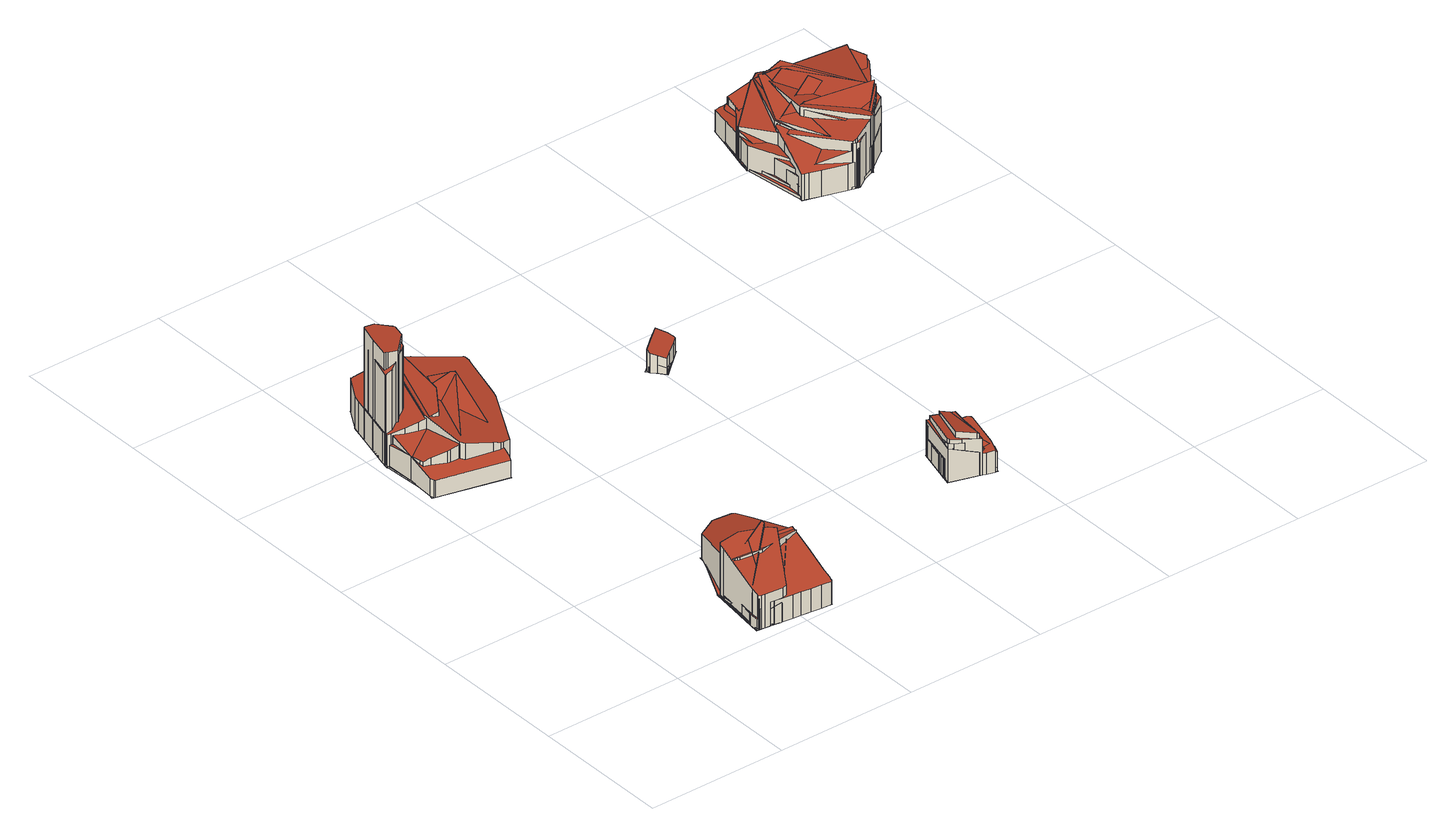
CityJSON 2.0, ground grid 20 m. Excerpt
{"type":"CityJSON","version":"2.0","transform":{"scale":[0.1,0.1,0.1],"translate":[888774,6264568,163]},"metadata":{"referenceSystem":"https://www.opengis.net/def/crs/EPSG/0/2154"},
"CityObjects":{
"building1":{"type":"Building","attributes":{"class":"Building"},"children":["building1-1"]},
"building1-1":{"type":"BuildingPart","parents":["building1"],"geometry":[{"type":"MultiSurface","lod":"2.2","boundaries":[[[0,1,2,3,4,5,6,7,8,9,10,11,12,13,14]],[[15,16,1,0]],[[16,17,2,1]],[[17,18,3,2]],[[18,19,4,3]],[[19,20,5,4]],[[20,21,6,5]],[[21,22,7,6]],[[22,23,8,7]],[[23,24,9,8]],[[24,25,10,9]],[[25,26,11,10]],[[26,27,12,11]],[[27,28,13,12]],[[28,29,14,13]],[[29,15,0,14]],[[30,31,32,33,34,35,36,37,38,39,40,41,42,43,44,45,46,47,48,49]],[[50,51,31,30]],[[51,52,32,31]],[[52,53,33,32]],[[53,54,34,33]],[[54,55,35,34]],[[55,56,36,35]],[[56,57,37,36]],[[57,58,38,37]],[[58,59,39,38]],[[59,60,40,39]],[[60,61,41,40]],[[61,62,42,41]],[[62,63,43,42]],[[63,64,44,43]],[[64,65,45,44]],[[65,66,46,45]],[[66,67,47,46]],[[67,68,48,47]],[[68,69,49,48]],[[69,50,30,49]],[[70,71,72,73,74,75,76,77,78,79,80,81,82,83]],[[84,85,71,70]],[[85,86,72,71]],[[86,87,73,72]],[[87,88,74,73]],[[88,89,75,74]],[[89,90,76,75]],[[90,91,77,76]],[[91,92,78,77]],[[92,93,79,78]],[[93,94,80,79]],[[94,95,81,80]],[[95,96,82,81]],[[96,97,83,82]],[[97,84,70,83]],[[98,99,100,101,102,103,104,105,106,107,108,109,110,111,112,113,114,115]],[[116,117,99,98]],[[117,118,100,99]],[[118,56,101,100]],[[56,119,102,101]],[[119,120,103,102]],[[120,121,104,103]],[[121,122,105,104]],[[122,123,106,105]],[[123,124,107,106]],[[124,125,108,107]],[[125,126,109,108]],[[126,127,110,109]],[[127,27,111,110]],[[27,128,112,111]],[[128,129,113,112]],[[129,130,114,113]],[[130,131,115,114]],[[131,116,98,115]],[[132,133,134,135,136,137,138,139,140,141,142,143,144,145,146,147,148,149]],[[116,52,133,132]],[[52,150,134,133]],[[150,151,135,134]],[[151,152,136,135]],[[152,153,137,136]],[[153,154,138,137]],[[154,155,139,138]],[[155,156,140,139]],[[156,157,141,140]],[[157,158,142,141]],[[158,159,143,142]],[[159,160,144,143]],[[160,161,145,144]],[[161,162,146,145]],[[162,163,147,146]],[[163,164,148,147]],[[164,165,149,148]],[[165,116,132,149]],[[166,167,168,169,170,171,172,173,174,175,176,177]],[[178,151,167,166]],[[151,179,168,167]],[[179,89,169,168]],[[89,180,170,169]],[[180,181,171,170]],[[181,182,172,171]],[[182,183,173,172]],[[183,184,174,173]],[[184,185,175,174]],[[185,186,176,175]],[[186,187,177,176]],[[187,178,166,177]],[[188,189,190,191,192,193,194,195,196]],[[197,198,189,188]],[[198,199,190,189]],[[199,200,191,190]],[[200,201,192,191]],[[201,202,193,192]],[[202,203,194,193]],[[203,29,195,194]],[[29,204,196,195]],[[204,197,188,196]],[[205,206,207,208,209,210,211,212,213]],[[214,215,206,205]],[[215,216,207,206]],[[216,217,208,207]],[[217,218,209,208]],[[218,219,210,209]],[[219,220,211,210]],[[220,221,212,211]],[[221,222,213,212]],[[222,214,205,213]],[[223,224,225,226,227,228,229,230]],[[50,231,224,223]],[[231,232,225,224]],[[232,233,226,225]],[[233,234,227,226]],[[234,68,228,227]],[[68,235,229,228]],[[235,236,230,229]],[[236,50,223,230]],[[237,238,239,240,241,242,243,244,245,246,247]],[[248,249,238,237]],[[249,250,239,238]],[[250,251,240,239]],[[251,252,241,240]],[[252,253,242,241]],[[253,29,243,242]],[[29,254,244,243]],[[254,68,245,244]],[[68,255,246,245]],[[255,256,247,246]],[[256,248,237,247]],[[257,258,259,260,261,262]],[[263,264,258,257]],[[264,265,259,258]],[[265,266,260,259]],[[266,267,261,260]],[[267,268,262,261]],[[268,263,257,262]],[[269,270,271,272,273,274]],[[275,276,270,269]],[[276,277,271,270]],[[277,278,272,271]],[[278,29,273,272]],[[29,279,274,273]],[[279,275,269,274]],[[280,281,282,283,284,285,286,287,288]],[[289,290,281,280]],[[290,291,282,281]],[[291,292,283,282]],[[292,293,284,283]],[[293,294,285,284]],[[294,295,286,285]],[[295,69,287,286]],[[69,296,288,287]],[[296,289,280,288]],[[297,298,299,300,301]],[[302,303,298,297]],[[303,304,299,298]],[[304,305,300,299]],[[305,296,301,300]],[[296,302,297,301]],[[306,65,307,308,309,310,311,312,313,314,315,316]]],"semantics":{"surfaces":[{"type":"RoofSurface","rf_azimuth":82.73,"rf_slope":17},{"type":"WallSurface","on_footprint_edge":true},{"type":"RoofSurface","rf_azimuth":262.05,"rf_slope":16.32},{"type":"RoofSurface","rf_azimuth":267.48,"rf_slope":16.75},{"type":"RoofSurface","rf_azimuth":166.75,"rf_slope":0.876},{"type":"RoofSurface","rf_azimuth":333.82,"rf_slope":3.26},{"type":"RoofSurface","rf_azimuth":251.27,"rf_slope":17.45},{"type":"RoofSurface","rf_azimuth":346.23,"rf_slope":15.7},{"type":"RoofSurface","rf_azimuth":161.64,"rf_slope":1.23},{"type":"RoofSurface","rf_azimuth":6.4,"rf_slope":12.58},{"type":"RoofSurface","rf_azimuth":180.69,"rf_slope":15.74},{"type":"RoofSurface","rf_azimuth":201.99,"rf_slope":12.35},{"type":"RoofSurface","rf_azimuth":182.76,"rf_slope":14.97},{"type":"RoofSurface","rf_azimuth":45.04,"rf_slope":4.79},{"type":"RoofSurface","rf_azimuth":216.01,"rf_slope":17.02},{"type":"GroundSurface"}],"values":[0,1,1,1,1,1,1,1,1,1,1,1,1,1,1,1,2,1,1,1,1,1,1,1,1,1,1,1,1,1,1,1,1,1,1,1,1,3,1,1,1,1,1,1,1,1,1,1,1,1,1,1,4,1,1,1,1,1,1,1,1,1,1,1,1,1,1,1,1,1,1,5,1,1,1,1,1,1,1,1,1,1,1,1,1,1,1,1,1,1,6,1,1,1,1,1,1,1,1,1,1,1,1,7,1,1,1,1,1,1,1,1,1,8,1,1,1,1,1,1,1,1,1,9,1,1,1,1,1,1,1,1,10,1,1,1,1,1,1,1,1,1,1,1,11,1,1,1,1,1,1,12,1,1,1,1,1,1,13,1,1,1,1,1,1,1,1,1,14,1,1,1,1,1,15]}}]},
"building2":{"type":"Building","attributes":{"class":"Building"},"children":["building2-1"]},
"building2-1":{"type":"BuildingPart","parents":["building2"],"geometry":[{"type":"MultiSurface","lod":"2.2","boundaries":[[[317,318,319,320,321,322,323,324,325,326,327,328,329,330,331,332,333,334,335,336]],[[337,338,318,317]],[[338,339,319,318]],[[339,340,320,319]],[[340,341,321,320]],[[341,342,322,321]],[[342,343,323,322]],[[343,344,324,323]],[[344,345,325,324]],[[345,346,326,325]],[[346,347,327,326]],[[347,348,328,327]],[[348,349,329,328]],[[349,350,330,329]],[[350,351,331,330]],[[351,352,332,331]],[[352,353,333,332]],[[353,354,334,333]],[[354,355,335,334]],[[355,356,336,335]],[[356,337,317,336]],[[357,358,359,360,361,362,363,364,365,366,367,368,369,370,371,372,373,374,375]],[[376,377,358,357]],[[377,378,359,358]],[[378,379,360,359]],[[379,380,361,360]],[[380,381,362,361]],[[381,382,363,362]],[[382,383,364,363]],[[383,384,365,364]],[[384,385,366,365]],[[385,386,367,366]],[[386,387,368,367]],[[387,388,369,368]],[[388,389,370,369]],[[389,390,371,370]],[[390,391,372,371]],[[391,392,373,372]],[[392,393,374,373]],[[393,394,375,374]],[[394,376,357,375]],[[395,396,397,398,399,400,401,402,403,404,405]],[[406,407,396,395]],[[407,408,397,396]],[[408,409,398,397]],[[409,410,399,398]],[[410,411,400,399]],[[411,412,401,400]],[[412,413,402,401]],[[413,414,403,402]],[[414,415,404,403]],[[415,416,405,404]],[[416,406,395,405]],[[417,418,419,420,421,422,423,424,425,426,427,428]],[[429,430,418,417]],[[430,431,419,418]],[[431,432,420,419]],[[432,433,421,420]],[[433,434,422,421]],[[434,435,423,422]],[[435,436,424,423]],[[436,437,425,424]],[[437,438,426,425]],[[438,439,427,426]],[[439,440,428,427]],[[440,429,417,428]],[[441,442,443,444,445,446,447,448,449,450,451,452]],[[453,454,442,441]],[[454,455,443,442]],[[455,456,444,443]],[[456,457,445,444]],[[457,458,446,445]],[[458,459,447,446]],[[459,460,448,447]],[[460,461,449,448]],[[461,462,450,449]],[[462,463,451,450]],[[463,464,452,451]],[[464,453,441,452]],[[465,466,467,468,469,470,471,472,473,474,475,476,477,478]],[[479,480,466,465]],[[480,481,467,466]],[[481,482,468,467]],[[482,483,469,468]],[[483,484,470,469]],[[484,485,471,470]],[[485,486,472,471]],[[486,487,473,472]],[[487,488,474,473]],[[488,489,475,474]],[[489,490,476,475]],[[490,491,477,476]],[[491,492,478,477]],[[492,479,465,478]],[[493,494,495,496,497,498,499,500,501,502]],[[479,503,494,493]],[[503,504,495,494]],[[504,505,496,495]],[[505,506,497,496]],[[506,507,498,497]],[[507,508,499,498]],[[508,509,500,499]],[[509,510,501,500]],[[510,511,502,501]],[[511,479,493,502]],[[512,513,514,515,516,517,518,519,520,521,522,523,524,525]]],"semantics":{"surfaces":[{"type":"RoofSurface","rf_azimuth":335.89,"rf_slope":15.06},{"type":"WallSurface","on_footprint_edge":true},{"type":"RoofSurface","rf_azimuth":164.7,"rf_slope":14.83},{"type":"RoofSurface","rf_azimuth":256.22,"rf_slope":14.51},{"type":"RoofSurface","rf_azimuth":162.14,"rf_slope":15.31},{"type":"RoofSurface","rf_azimuth":328.15,"rf_slope":13.24},{"type":"RoofSurface","rf_azimuth":243.7,"rf_slope":0.797},{"type":"RoofSurface","rf_azimuth":185.44,"rf_slope":18.56},{"type":"GroundSurface"}],"values":[0,1,1,1,1,1,1,1,1,1,1,1,1,1,1,1,1,1,1,1,1,2,1,1,1,1,1,1,1,1,1,1,1,1,1,1,1,1,1,1,1,3,1,1,1,1,1,1,1,1,1,1,1,4,1,1,1,1,1,1,1,1,1,1,1,1,5,1,1,1,1,1,1,1,1,1,1,1,1,6,1,1,1,1,1,1,1,1,1,1,1,1,1,1,7,1,1,1,1,1,1,1,1,1,1,8]}}]},
"building3":{"type":"Building","attributes":{"class":"Building"},"children":["building3-1"]},
"building3-1":{"type":"BuildingPart","parents":["building3"],"geometry":[{"type":"MultiSurface","lod":"2.2","boundaries":[[[526,527,528,529,530,531,532,533,534,535,536,537,538]],[[539,540,527,526]],[[540,541,528,527]],[[541,542,529,528]],[[542,543,530,529]],[[543,544,531,530]],[[544,545,532,531]],[[545,546,533,532]],[[546,547,534,533]],[[547,548,535,534]],[[548,549,536,535]],[[549,550,537,536]],[[550,551,538,537]],[[551,539,526,538]],[[552,553,554,555,556,557,558,559,560,561]],[[562,563,553,552]],[[563,564,554,553]],[[564,565,555,554]],[[565,566,556,555]],[[566,567,557,556]],[[567,568,558,557]],[[568,569,559,558]],[[569,570,560,559]],[[570,571,561,560]],[[571,562,552,561]],[[572,573,574,575,576,577,578,579]],[[580,581,573,572]],[[581,582,574,573]],[[582,542,575,574]],[[542,583,576,575]],[[583,584,577,576]],[[584,585,578,577]],[[585,586,579,578]],[[586,580,572,579]],[[587,588,589,590]]],"semantics":{"surfaces":[{"type":"RoofSurface","rf_azimuth":309.79,"rf_slope":14.47},{"type":"WallSurface","on_footprint_edge":true},{"type":"RoofSurface","rf_azimuth":335.46,"rf_slope":11.67},{"type":"RoofSurface","rf_azimuth":336.94,"rf_slope":17.09},{"type":"GroundSurface"}],"values":[0,1,1,1,1,1,1,1,1,1,1,1,1,1,2,1,1,1,1,1,1,1,1,1,1,3,1,1,1,1,1,1,1,1,4]}}]},
"building4":{"type":"Building","attributes":{"class":"Building"},"children":["building4-1"]},
"building4-1":{"type":"BuildingPart","parents":["building4"],"geometry":[{"type":"MultiSurface","lod":"2.2","boundaries":[[[591,592,593,594,595,596,597,598,599,600,601,602,603,604,605]],[[606,607,592,591]],[[607,608,593,592]],[[608,609,594,593]],[[609,610,595,594]],[[610,611,596,595]],[[611,612,597,596]],[[612,613,598,597]],[[613,614,599,598]],[[614,615,600,599]],[[615,616,601,600]],[[616,617,602,601]],[[617,618,603,602]],[[618,619,604,603]],[[619,620,605,604]],[[620,606,591,605]],[[621,622,623,624,625,626,627,628]],[[629,630,622,621]],[[630,631,623,622]],[[631,632,624,623]],[[632,633,625,624]],[[633,634,626,625]],[[634,635,627,626]],[[635,636,628,627]],[[636,629,621,628]],[[637,638,639,640,641,642,643,644,645,646,647,648]],[[629,649,638,637]],[[649,650,639,638]],[[650,651,640,639]],[[651,652,641,640]],[[652,653,642,641]],[[653,654,643,642]],[[654,655,644,643]],[[655,656,645,644]],[[656,657,646,645]],[[657,658,647,646]],[[658,659,648,647]],[[659,629,637,648]],[[660,661,662,663,664,665]],[[666,667,661,660]],[[667,668,662,661]],[[668,669,663,662]],[[669,670,664,663]],[[670,671,665,664]],[[671,666,660,665]],[[672,673,674,675,676,677,678,679,680,681]],[[682,683,673,672]],[[683,684,674,673]],[[684,685,675,674]],[[685,686,676,675]],[[686,687,677,676]],[[687,688,678,677]],[[688,689,679,678]],[[689,690,680,679]],[[690,691,681,680]],[[691,682,672,681]],[[692,693,694,695,696]],[[697,698,693,692]],[[698,699,694,693]],[[699,700,695,694]],[[700,701,696,695]],[[701,697,692,696]],[[702,703,704,705,706,707,708,709]],[[697,710,703,702]],[[710,711,704,703]],[[711,712,705,704]],[[712,713,706,705]],[[713,714,707,706]],[[714,715,708,707]],[[715,716,709,708]],[[716,697,702,709]],[[717,718,719,720,721,722,723]],[[724,684,718,717]],[[684,725,719,718]],[[725,726,720,719]],[[726,727,721,720]],[[727,728,722,721]],[[728,617,723,722]],[[617,724,717,723]],[[729,730,731,732,733]],[[734,735,730,729]],[[735,736,731,730]],[[736,737,732,731]],[[737,738,733,732]],[[738,734,729,733]],[[739,740,741,742,743,744,745]],[[746,747,740,739]],[[747,748,741,740]],[[748,749,742,741]],[[749,750,743,742]],[[750,751,744,743]],[[751,752,745,744]],[[752,746,739,745]],[[700,635,753,754,755,756]]],"semantics":{"surfaces":[{"type":"RoofSurface","rf_azimuth":150.15,"rf_slope":3.58},{"type":"WallSurface","on_footprint_edge":true},{"type":"RoofSurface","rf_azimuth":337.9,"rf_slope":19.18},{"type":"RoofSurface","rf_azimuth":39.66,"rf_slope":18.44},{"type":"RoofSurface","rf_azimuth":2.43,"rf_slope":12.44},{"type":"RoofSurface","rf_azimuth":346.37,"rf_slope":17.56},{"type":"RoofSurface","rf_azimuth":52.54,"rf_slope":17.6},{"type":"RoofSurface","rf_azimuth":269.32,"rf_slope":1.26},{"type":"RoofSurface","rf_azimuth":259.14,"rf_slope":15.66},{"type":"RoofSurface","rf_azimuth":7.49,"rf_slope":16.66},{"type":"RoofSurface","rf_azimuth":267.56,"rf_slope":5.13},{"type":"GroundSurface"}],"values":[0,1,1,1,1,1,1,1,1,1,1,1,1,1,1,1,2,1,1,1,1,1,1,1,1,3,1,1,1,1,1,1,1,1,1,1,1,1,4,1,1,1,1,1,1,5,1,1,1,1,1,1,1,1,1,1,6,1,1,1,1,1,7,1,1,1,1,1,1,1,1,8,1,1,1,1,1,1,1,9,1,1,1,1,1,10,1,1,1,1,1,1,1,11]}}]},
"building5":{"type":"Building","attributes":{"class":"Building"},"children":["building5-1"]},
"building5-1":{"type":"BuildingPart","parents":["building5"],"geometry":[{"type":"MultiSurface","lod":"2.2","boundaries":[[[757,758,759,760,761,762,763,764,765,766,767,768,769]],[[770,771,757,769]],[[771,772,758,757]],[[772,773,759,758]],[[773,774,760,759]],[[774,775,761,760]],[[775,776,762,761]],[[776,777,763,762]],[[777,778,764,763]],[[778,779,765,764]],[[779,780,766,765]],[[780,781,767,766]],[[781,782,768,767]],[[782,770,769,768]],[[783,784,785,786,787,788,789,790,791,792,793,794,795,796]],[[797,798,784,783]],[[798,799,785,784]],[[799,800,786,785]],[[800,801,787,786]],[[801,802,788,787]],[[802,803,789,788]],[[803,804,790,789]],[[804,805,791,790]],[[805,806,792,791]],[[806,807,793,792]],[[807,808,794,793]],[[808,809,795,794]],[[809,810,796,795]],[[810,797,783,796]],[[811,812,813,814,815,816,817,818,819,820,821,822,823,824,825,826,827]],[[828,829,812,811]],[[829,830,813,812]],[[830,831,814,813]],[[831,832,815,814]],[[832,833,816,815]],[[833,834,817,816]],[[834,835,818,817]],[[835,836,819,818]],[[836,837,820,819]],[[837,838,821,820]],[[838,839,822,821]],[[839,840,823,822]],[[840,841,824,823]],[[841,842,825,824]],[[842,843,826,825]],[[843,844,827,826]],[[844,828,811,827]],[[845,846,847,848,849,850,851,852,853,854,855]],[[856,857,846,845]],[[857,858,847,846]],[[858,859,848,847]],[[859,860,849,848]],[[860,861,850,849]],[[861,862,851,850]],[[862,863,852,851]],[[863,864,853,852]],[[864,865,854,853]],[[865,866,855,854]],[[866,856,845,855]],[[867,868,869,870,871,872,873,874,875,876,877,878,879,880,881,882,883,884,885,886]],[[887,888,868,867]],[[888,889,869,868]],[[889,890,870,869]],[[890,891,871,870]],[[891,892,872,871]],[[892,893,873,872]],[[893,894,874,873]],[[894,895,875,874]],[[895,896,876,875]],[[896,897,877,876]],[[897,898,878,877]],[[898,899,879,878]],[[899,900,880,879]],[[900,901,881,880]],[[901,902,882,881]],[[902,903,883,882]],[[903,904,884,883]],[[904,905,885,884]],[[905,906,886,885]],[[906,887,867,886]],[[907,908,909,910,911,912,913,914,915,916,917,918,919,920,921,922,923,924,925,926,927,928,929,930,931]],[[932,933,908,907]],[[933,934,909,908]],[[934,935,910,909]],[[935,936,911,910]],[[936,937,912,911]],[[937,938,913,912]],[[938,939,914,913]],[[939,940,915,914]],[[940,941,916,915]],[[941,942,917,916]],[[942,943,918,917]],[[943,893,919,918]],[[893,944,920,919]],[[944,945,921,920]],[[945,946,922,921]],[[946,947,923,922]],[[947,948,924,923]],[[948,949,925,924]],[[949,950,926,925]],[[950,951,927,926]],[[951,952,928,927]],[[952,953,929,928]],[[953,954,930,929]],[[954,955,931,930]],[[955,932,907,931]],[[956,957,958,959,960,961,962,963,964,965,966,967,968,969]],[[970,971,957,956]],[[971,857,958,957]],[[857,802,959,958]],[[802,972,960,959]],[[972,973,961,960]],[[973,974,962,961]],[[974,975,963,962]],[[975,976,964,963]],[[976,977,965,964]],[[977,978,966,965]],[[978,979,967,966]],[[979,980,968,967]],[[980,981,969,968]],[[981,970,956,969]],[[982,983,984,985,986,987,988,989,990,991,992,993,994,995,996,997,998,999,1000]],[[1001,1002,983,982]],[[1002,1003,984,983]],[[1003,1004,985,984]],[[1004,1005,986,985]],[[1005,1006,987,986]],[[1006,1007,988,987]],[[1007,1008,989,988]],[[1008,1009,990,989]],[[1009,1010,991,990]],[[1010,1011,992,991]],[[1011,1012,993,992]],[[1012,1013,994,993]],[[1013,1014,995,994]],[[1014,1015,996,995]],[[1015,1016,997,996]],[[1016,1017,998,997]],[[1017,1018,999,998]],[[1018,1019,1000,999]],[[1019,1001,982,1000]],[[1020,1021,1022,1023,1024,1025,1026,1027,1028,1029,1030,1031]],[[1032,1033,1021,1020]],[[1033,1034,1022,1021]],[[1034,1035,1023,1022]],[[1035,1036,1024,1023]],[[1036,1037,1025,1024]],[[1037,1038,1026,1025]],[[1038,1039,1027,1026]],[[1039,1040,1028,1027]],[[1040,1041,1029,1028]],[[1041,1042,1030,1029]],[[1042,1043,1031,1030]],[[1043,1032,1020,1031]],[[1044,1045,1046,1047,1048,1049,1050,1051,1052,1053,1054,1055]],[[1056,1057,1045,1044]],[[1057,1058,1046,1045]],[[1058,1059,1047,1046]],[[1059,1060,1048,1047]],[[1060,1061,1049,1048]],[[1061,1062,1050,1049]],[[1062,1063,1051,1050]],[[1063,1064,1052,1051]],[[1064,1065,1053,1052]],[[1065,1066,1054,1053]],[[1066,1067,1055,1054]],[[1067,1056,1044,1055]],[[1068,1069,1070,1071,1072,1073,1074,1075,1076,1077]],[[1078,1079,1069,1068]],[[1079,1080,1070,1069]],[[1080,1081,1071,1070]],[[1081,1082,1072,1071]],[[1082,860,1073,1072]],[[860,835,1074,1073]],[[835,1083,1075,1074]],[[1083,1084,1076,1075]],[[1084,1085,1077,1076]],[[1085,1078,1068,1077]],[[1086,1087,1088,1089,1090,1091,1092]],[[1093,890,1087,1086]],[[890,1094,1088,1087]],[[1094,1095,1089,1088]],[[1095,1096,1090,1089]],[[1096,1097,1091,1090]],[[1097,1098,1092,1091]],[[1098,1093,1086,1092]],[[1099,983,1100,1101,1102,1103,1104,1105,1106,1107,1108]],[[1109,1002,983,1099]],[[1002,800,1100,983]],[[800,1110,1101,1100]],[[1110,858,1102,1101]],[[858,1111,1103,1102]],[[1111,1112,1104,1103]],[[1112,1113,1105,1104]],[[1113,1114,1106,1105]],[[1114,1115,1107,1106]],[[1115,1116,1108,1107]],[[1116,1109,1099,1108]],[[1117,1118,1119,1120,1121,1122,1123,1124,1125,1126,1127,1128]],[[1129,1130,1118,1117]],[[1130,1131,1119,1118]],[[1131,1132,1120,1119]],[[1132,937,1121,1120]],[[937,1133,1122,1121]],[[1133,1134,1123,1122]],[[1134,1135,1124,1123]],[[1135,1136,1125,1124]],[[1136,1137,1126,1125]],[[1137,1138,1127,1126]],[[1138,1139,1128,1127]],[[1139,1129,1117,1128]],[[1140,1141,1142,1143,1144,1145,1146,1147,1148,1149,1150]],[[1151,1093,1141,1140]],[[1093,1152,1142,1141]],[[1152,1153,1143,1142]],[[1153,1154,1144,1143]],[[1154,1155,1145,1144]],[[1155,1156,1146,1145]],[[1156,1157,1147,1146]],[[1157,1158,1148,1147]],[[1158,1159,1149,1148]],[[1159,1160,1150,1149]],[[1160,1151,1140,1150]],[[1161,1162,1163,1164,1165,1166,1167,1168]],[[1169,1170,1162,1161]],[[1170,1171,1163,1162]],[[1171,1172,1164,1163]],[[1172,1173,1165,1164]],[[1173,1174,1166,1165]],[[1174,1175,1167,1166]],[[1175,1176,1168,1167]],[[1176,1169,1161,1168]],[[1177,1178,1179,1180,1181,1182,1183]],[[1184,1185,1178,1177]],[[1185,1186,1179,1178]],[[1186,974,1180,1179]],[[974,1187,1181,1180]],[[1187,1188,1182,1181]],[[1188,1189,1183,1182]],[[1189,1184,1177,1183]],[[1190,1191,1192,1193,1194,1195,1196,1197,859,1198,1199,1200,1201,1202,1203,1204,1205,1206]]],"semantics":{"surfaces":[{"type":"RoofSurface","rf_azimuth":343.26,"rf_slope":16.41},{"type":"WallSurface","on_footprint_edge":true},{"type":"RoofSurface","rf_azimuth":254.57,"rf_slope":16.78},{"type":"RoofSurface","rf_azimuth":171.48,"rf_slope":17.15},{"type":"RoofSurface","rf_azimuth":77.35,"rf_slope":0.312},{"type":"RoofSurface","rf_azimuth":56.61,"rf_slope":2.95},{"type":"RoofSurface","rf_azimuth":83.06,"rf_slope":0.68},{"type":"RoofSurface","rf_azimuth":170.36,"rf_slope":13.4},{"type":"RoofSurface","rf_azimuth":164.93,"rf_slope":0.771},{"type":"RoofSurface","rf_azimuth":210.45,"rf_slope":15.23},{"type":"RoofSurface","rf_azimuth":158.54,"rf_slope":11.92},{"type":"RoofSurface","rf_azimuth":239.03,"rf_slope":16.87},{"type":"RoofSurface","rf_azimuth":44.54,"rf_slope":11.2},{"type":"RoofSurface","rf_azimuth":276.19,"rf_slope":9.81},{"type":"RoofSurface","rf_azimuth":359.68,"rf_slope":6.8},{"type":"RoofSurface","rf_azimuth":222.16,"rf_slope":16.16},{"type":"RoofSurface","rf_azimuth":86.98,"rf_slope":5.92},{"type":"RoofSurface","rf_azimuth":90.95,"rf_slope":13.37},{"type":"GroundSurface"}],"values":[0,1,1,1,1,1,1,1,1,1,1,1,1,1,2,1,1,1,1,1,1,1,1,1,1,1,1,1,1,3,1,1,1,1,1,1,1,1,1,1,1,1,1,1,1,1,1,4,1,1,1,1,1,1,1,1,1,1,1,5,1,1,1,1,1,1,1,1,1,1,1,1,1,1,1,1,1,1,1,1,6,1,1,1,1,1,1,1,1,1,1,1,1,1,1,1,1,1,1,1,1,1,1,1,1,1,7,1,1,1,1,1,1,1,1,1,1,1,1,1,1,8,1,1,1,1,1,1,1,1,1,1,1,1,1,1,1,1,1,1,1,9,1,1,1,1,1,1,1,1,1,1,1,1,10,1,1,1,1,1,1,1,1,1,1,1,1,11,1,1,1,1,1,1,1,1,1,1,12,1,1,1,1,1,1,1,13,1,1,1,1,1,1,1,1,1,1,1,14,1,1,1,1,1,1,1,1,1,1,1,1,15,1,1,1,1,1,1,1,1,1,1,1,16,1,1,1,1,1,1,1,1,17,1,1,1,1,1,1,1,18]}}]}
},
"vertices":[
[150,85,69],[152,79,70],[155,78,71],[158,77,71],[176,75,71],[190,73,71],[256,90,63],[255,174,38],[254,204,28],[254,205,28],[250,207,28],[232,209,28],[223,210,28],[186,185,37],[155,109,61],[150,85,2],[152,79,2],[155,78,2],[158,77,2],[176,75,2],[190,73,2],[256,90,2],[255,174,2],[254,204,2],[254,205,2],[250,207,2],[232,209,2],[223,210,2],[186,185,2],[155,109,2],[144,28,38],[147,22,36],[151,20,36],[156,19,36],[190,14,36],[201,13,36],[215,11,36],[230,9,36],[245,8,36],[246,9,37],[246,11,37],[247,14,38],[248,25,41],[248,28,42],[253,64,53],[257,99,63],[211,105,63],[174,108,63],[154,102,60],[151,87,56],[144,28,2],[147,22,2],[151,20,2],[156,19,2],[190,14,2],[201,13,2],[215,11,2],[230,9,2],[245,8,2],[246,9,2],[246,11,2],[247,14,2],[248,25,2],[248,28,2],[253,64,2],[257,99,2],[211,105,2],[174,108,2],[154,102,2],[151,87,2],[143,22,51],[146,20,51],[150,19,51],[177,17,50],[183,18,51],[229,93,74],[230,95,75],[221,101,76],[184,112,79],[154,109,78],[152,107,77],[151,100,75],[143,34,55],[143,24,52],[143,22,2],[146,20,2],[150,19,2],[177,17,2],[183,18,2],[229,93,2],[230,95,2],[221,101,2],[184,112,2],[154,109,2],[152,107,2],[151,100,2],[143,34,2],[143,24,2],[140,21,4],[142,21,4],[161,18,4],[215,11,5],[232,10,5],[240,9,5],[246,16,5],[250,44,5],[256,87,5],[255,177,5],[251,206,5],[235,209,5],[227,210,4],[223,210,4],[187,184,4],[151,110,4],[145,60,4],[143,47,4],[140,21,2],[142,21,2],[161,18,2],[232,10,2],[240,9,2],[246,16,2],[250,44,2],[256,87,2],[255,177,2],[251,206,2],[235,209,2],[227,210,2],[187,184,2],[151,110,2],[145,60,2],[143,47,2],[140,21,18],[151,20,17],[161,19,16],[166,19,16],[170,19,16],[246,117,15],[248,122,15],[255,175,16],[253,196,16],[253,197,16],[245,205,17],[240,206,17],[224,206,18],[188,184,19],[156,110,19],[155,107,19],[142,38,18],[141,34,18],[161,19,2],[166,19,2],[170,19,2],[246,117,2],[248,122,2],[255,175,2],[253,196,2],[253,197,2],[245,205,2],[240,206,2],[224,206,2],[188,184,2],[156,110,2],[155,107,2],[142,38,2],[141,34,2],[145,22,41],[166,19,42],[180,20,44],[229,93,71],[223,103,73],[221,105,73],[191,108,71],[151,79,58],[150,72,56],[149,64,54],[148,61,53],[148,54,50],[145,22,2],[180,20,2],[223,103,2],[221,105,2],[191,108,2],[151,79,2],[150,72,2],[149,64,2],[148,61,2],[148,54,2],[144,20,32],[162,18,27],[221,11,10],[248,99,8],[253,195,14],[225,209,22],[187,178,30],[155,109,35],[144,24,32],[144,20,2],[162,18,2],[221,11,2],[248,99,2],[253,195,2],[225,209,2],[187,178,2],[144,24,2],[148,50,8],[149,21,8],[165,18,9],[241,9,10],[254,203,9],[224,207,9],[188,179,8],[151,98,8],[149,94,8],[148,50,2],[149,21,2],[165,18,2],[241,9,2],[254,203,2],[224,207,2],[188,179,2],[151,98,2],[149,94,2],[144,28,50],[181,23,42],[252,180,22],[252,189,22],[187,182,36],[154,102,46],[150,92,47],[150,88,47],[181,23,2],[252,180,2],[252,189,2],[187,182,2],[150,92,2],[150,88,2],[145,32,23],[148,20,24],[174,16,31],[176,17,32],[250,100,53],[186,172,35],[155,109,26],[154,105,26],[154,102,26],[150,80,25],[150,76,25],[145,32,2],[148,20,2],[174,16,2],[176,17,2],[250,100,2],[186,172,2],[154,105,2],[150,80,2],[150,76,2],[143,21,46],[182,37,55],[226,100,69],[226,105,70],[155,106,55],[151,90,53],[143,21,2],[182,37,2],[226,100,2],[226,105,2],[155,106,2],[151,90,2],[147,41,36],[165,19,40],[183,38,45],[182,144,46],[155,109,39],[149,61,36],[147,41,2],[165,19,2],[183,38,2],[182,144,2],[149,61,2],[149,65,31],[170,18,33],[252,177,19],[223,202,19],[191,185,22],[153,94,30],[152,90,30],[151,87,30],[151,83,30],[149,65,2],[170,18,2],[252,177,2],[223,202,2],[191,185,2],[153,94,2],[152,90,2],[151,83,2],[145,36,53],[217,103,83],[217,104,84],[216,107,84],[151,83,63],[145,36,2],[217,103,2],[217,104,2],[216,107,2],[246,8,2],[246,100,2],[255,178,2],[251,179,2],[255,207,2],[221,211,2],[218,182,2],[185,186,2],[175,108,2],[151,111,2],[139,20,2],
[56,557,70],[61,495,61],[65,490,60],[102,482,50],[112,480,47],[116,480,46],[127,481,44],[174,565,41],[175,567,41],[178,576,42],[195,642,45],[196,645,45],[196,652,46],[195,654,46],[194,654,46],[172,660,52],[127,672,65],[101,679,72],[98,675,72],[97,674,72],[56,557,7],[61,495,7],[65,490,7],[102,482,7],[112,480,7],[116,480,7],[127,481,7],[174,565,7],[175,567,7],[178,576,7],[195,642,7],[196,645,7],[196,652,7],[195,654,7],[194,654,7],[172,660,7],[127,672,7],[101,679,7],[98,675,7],[97,674,7],[9,570,54],[13,568,55],[29,561,60],[46,556,64],[63,552,69],[73,551,71],[99,588,76],[114,673,73],[111,675,72],[78,685,63],[58,690,58],[56,690,57],[54,691,57],[53,691,56],[50,691,56],[32,660,53],[29,651,53],[11,582,53],[9,573,54],[9,570,7],[13,568,7],[29,561,7],[46,556,7],[63,552,7],[73,551,7],[99,588,7],[114,673,7],[111,675,7],[78,685,7],[58,690,7],[56,690,7],[54,691,7],[53,691,7],[50,691,7],[32,660,7],[29,651,7],[11,582,7],[9,573,7],[10,489,33],[12,484,32],[13,483,32],[111,459,32],[114,466,34],[143,603,70],[143,605,71],[143,606,71],[138,609,72],[90,604,67],[15,567,53],[10,489,7],[12,484,7],[13,483,7],[111,459,7],[114,466,7],[143,603,7],[143,605,7],[143,606,7],[138,609,7],[90,604,7],[15,567,7],[11,571,39],[13,513,45],[15,508,45],[24,505,48],[43,497,54],[47,496,55],[59,495,58],[63,495,59],[144,607,71],[52,687,40],[36,659,38],[35,656,38],[11,571,7],[13,513,7],[15,508,7],[24,505,7],[43,497,7],[47,496,7],[59,495,7],[63,495,7],[144,607,7],[52,687,7],[36,659,7],[35,656,7],[13,581,166],[15,581,166],[18,580,165],[33,579,162],[60,606,160],[62,615,160],[63,622,161],[61,624,162],[42,636,167],[27,635,170],[25,634,170],[18,609,169],[13,581,7],[15,581,7],[18,580,7],[33,579,7],[60,606,7],[62,615,7],[63,622,7],[61,624,7],[42,636,7],[27,635,7],[25,634,7],[18,609,7],[9,574,9],[13,496,8],[110,465,8],[113,466,8],[130,491,8],[175,566,9],[182,589,10],[198,651,11],[51,687,10],[47,681,10],[32,657,10],[14,594,9],[13,588,9],[12,584,9],[9,574,7],[13,496,7],[110,465,7],[113,466,7],[130,491,7],[175,566,7],[182,589,7],[198,651,7],[51,687,7],[47,681,7],[32,657,7],[14,594,7],[13,588,7],[12,584,7],[9,574,139],[10,573,140],[19,573,143],[48,590,153],[51,592,154],[54,599,155],[58,612,157],[58,616,157],[55,626,156],[22,623,145],[10,573,7],[19,573,7],[48,590,7],[51,592,7],[54,599,7],[58,612,7],[58,616,7],[55,626,7],[22,623,7],[12,510,7],[15,509,7],[9,484,7],[112,458,7],[118,483,7],[128,481,7],[151,570,7],[175,563,7],[198,653,7],[50,692,7],[40,659,7],[31,660,7],[8,569,7],[25,564,7],
[382,534,40],[382,527,38],[388,521,36],[396,512,33],[405,519,33],[423,533,33],[431,540,33],[431,544,34],[430,547,34],[430,549,35],[428,552,36],[419,564,40],[399,548,40],[382,534,10],[382,527,10],[388,521,10],[396,512,10],[405,519,10],[423,533,10],[431,540,10],[431,544,10],[430,547,10],[430,549,10],[428,552,10],[419,564,10],[399,548,10],[381,529,17],[387,522,16],[397,512,13],[407,520,12],[427,537,9],[432,543,9],[412,556,14],[402,550,15],[388,537,17],[382,530,17],[381,529,10],[387,522,10],[397,512,10],[407,520,10],[427,537,10],[432,543,10],[412,556,10],[402,550,10],[388,537,10],[382,530,10],[383,527,24],[386,523,23],[395,512,19],[396,512,19],[401,515,18],[408,521,16],[417,563,19],[385,534,25],[383,527,10],[386,523,10],[395,512,10],[401,515,10],[408,521,10],[417,563,10],[385,534,10],[418,564,10],[378,532,10],[396,510,10],[435,543,10],
[514,125,39],[559,100,42],[570,97,43],[573,101,43],[579,116,43],[594,170,42],[594,173,42],[593,175,42],[590,177,42],[582,180,41],[530,174,38],[527,174,38],[517,136,39],[515,129,39],[514,127,39],[514,125,11],[559,100,11],[570,97,11],[573,101,11],[579,116,11],[594,170,11],[594,173,11],[593,175,11],[590,177,11],[582,180,11],[530,174,11],[527,174,11],[517,136,11],[515,129,11],[514,127,11],[512,115,60],[551,103,45],[554,104,45],[580,118,38],[580,177,46],[577,180,47],[573,182,49],[528,177,63],[512,115,11],[551,103,11],[554,104,11],[580,118,11],[580,177,11],[577,180,11],[573,182,11],[528,177,11],[512,115,67],[519,113,65],[533,109,63],[552,106,58],[553,108,58],[555,111,56],[570,159,42],[569,161,42],[565,162,43],[532,171,50],[515,125,64],[514,123,65],[519,113,11],[533,109,11],[552,106,11],[553,108,11],[555,111,11],[570,159,11],[569,161,11],[565,162,11],[532,171,11],[515,125,11],[514,123,11],[514,115,72],[529,110,69],[554,102,64],[570,174,59],[532,176,68],[515,122,72],[514,115,11],[529,110,11],[554,102,11],[570,174,11],[532,176,11],[515,122,11],[518,139,37],[571,99,17],[574,98,16],[588,151,16],[593,166,16],[593,168,16],[594,176,16],[526,167,36],[524,163,36],[518,142,37],[518,139,11],[571,99,11],[574,98,11],[588,151,11],[593,166,11],[593,168,11],[594,176,11],[526,167,11],[524,163,11],[518,142,11],[513,116,61],[518,113,60],[552,111,54],[595,176,30],[529,177,42],[513,116,11],[518,113,11],[552,111,11],[595,176,11],[529,177,11],[513,116,12],[531,110,12],[589,178,13],[578,181,13],[573,181,13],[530,176,13],[520,144,12],[517,133,12],[531,110,11],[589,178,11],[578,181,11],[573,181,11],[530,176,11],[520,144,11],[517,133,11],[522,119,42],[574,98,39],[577,107,41],[556,160,55],[551,165,56],[549,166,56],[527,174,57],[522,119,11],[577,107,11],[556,160,11],[551,165,11],[549,166,11],[525,117,79],[548,105,73],[552,105,71],[558,168,67],[545,173,71],[525,117,11],[548,105,11],[552,105,11],[558,168,11],[545,173,11],[519,134,23],[575,103,20],[575,105,20],[529,169,26],[527,166,25],[520,141,23],[519,138,23],[519,134,11],[575,103,11],[575,105,11],[529,169,11],[527,166,11],[520,141,11],[519,138,11],[568,166,11],[528,178,11],[511,115,11],[574,96,11],
[782,775,75],[831,686,54],[891,733,41],[897,739,40],[905,754,39],[969,883,31],[966,885,32],[961,886,34],[834,883,70],[831,882,71],[819,873,73],[817,869,73],[779,781,77],[779,781,11],[782,775,11],[831,686,11],[891,733,11],[897,739,11],[905,754,11],[969,883,11],[966,885,11],[961,886,11],[834,883,11],[831,882,11],[819,873,11],[817,869,11],[757,702,49],[760,701,49],[766,699,49],[781,694,49],[814,684,49],[824,682,49],[829,682,49],[897,725,67],[902,745,73],[899,751,75],[859,816,90],[778,777,73],[777,777,72],[771,753,65],[757,702,11],[760,701,11],[766,699,11],[781,694,11],[814,684,11],[824,682,11],[829,682,11],[897,725,11],[902,745,11],[899,751,11],[859,816,11],[778,777,11],[777,777,11],[771,753,11],[756,804,40],[762,719,46],[762,715,46],[828,680,68],[900,727,88],[901,730,88],[904,746,88],[906,756,88],[905,759,88],[873,864,73],[865,875,70],[856,877,67],[831,881,60],[783,882,45],[779,878,44],[770,858,42],[767,851,42],[756,804,11],[762,719,11],[762,715,11],[828,680,11],[900,727,11],[901,730,11],[904,746,11],[906,756,11],[905,759,11],[873,864,11],[865,875,11],[856,877,11],[831,881,11],[783,882,11],[779,878,11],[770,858,11],[767,851,11],[782,783,76],[821,683,77],[825,681,77],[830,680,77],[899,725,77],[899,727,77],[864,854,76],[862,861,76],[851,866,76],[839,869,76],[827,872,76],[782,783,11],[821,683,11],[825,681,11],[830,680,11],[899,725,11],[899,727,11],[864,854,11],[862,861,11],[851,866,11],[839,869,11],[827,872,11],[747,793,48],[768,731,50],[848,700,49],[860,696,49],[862,696,49],[891,727,46],[985,855,38],[986,859,38],[989,869,38],[990,873,37],[987,877,37],[981,880,37],[954,889,38],[944,890,38],[879,888,40],[776,884,43],[771,883,43],[769,883,43],[762,855,45],[752,813,47],[747,793,11],[768,731,11],[848,700,11],[860,696,11],[862,696,11],[891,727,11],[985,855,11],[986,859,11],[989,869,11],[990,873,11],[987,877,11],[981,880,11],[954,889,11],[944,890,11],[879,888,11],[776,884,11],[771,883,11],[769,883,11],[762,855,11],[752,813,11],[747,795,14],[758,703,15],[764,700,15],[789,693,15],[798,690,15],[813,687,15],[816,687,15],[856,698,15],[860,699,15],[863,701,14],[896,728,14],[901,735,14],[985,855,12],[989,871,12],[989,874,12],[956,887,12],[951,889,12],[945,890,12],[942,890,12],[771,885,12],[770,883,12],[769,881,12],[765,867,13],[749,806,13],[748,799,13],[747,795,11],[758,703,11],[764,700,11],[789,693,11],[798,690,11],[813,687,11],[816,687,11],[856,698,11],[860,699,11],[863,701,11],[896,728,11],[901,735,11],[989,871,11],[989,874,11],[956,887,11],[951,889,11],[945,890,11],[942,890,11],[771,885,11],[770,883,11],[769,881,11],[765,867,11],[749,806,11],[748,799,11],[753,819,59],[776,768,67],[821,683,80],[824,682,81],[827,682,82],[860,697,89],[893,728,96],[899,735,97],[904,742,98],[903,743,97],[903,745,97],[851,863,80],[849,864,80],[816,873,72],[753,819,11],[776,768,11],[827,682,11],[860,697,11],[893,728,11],[899,735,11],[904,742,11],[903,743,11],[903,745,11],[851,863,11],[849,864,11],[816,873,11],[750,794,18],[765,700,18],[796,691,19],[809,688,19],[820,686,19],[860,703,20],[863,705,20],[900,731,20],[985,859,21],[986,861,21],[988,866,21],[988,869,21],[871,880,19],[778,869,18],[769,866,18],[767,864,18],[757,829,18],[754,815,18],[750,798,18],[750,794,11],[765,700,11],[796,691,11],[809,688,11],[820,686,11],[860,703,11],[863,705,11],[900,731,11],[985,859,11],[986,861,11],[988,866,11],[988,869,11],[871,880,11],[778,869,11],[769,866,11],[767,864,11],[757,829,11],[754,815,11],[750,798,11],[758,702,26],[762,701,27],[780,695,30],[810,687,36],[842,704,46],[892,732,62],[903,747,66],[853,873,72],[849,876,71],[845,878,71],[785,880,57],[785,878,57],[758,702,11],[762,701,11],[780,695,11],[810,687,11],[842,704,11],[892,732,11],[903,747,11],[853,873,11],[849,876,11],[845,878,11],[785,880,11],[785,878,11],[754,824,50],[777,774,58],[821,688,74],[861,699,81],[896,730,85],[904,741,86],[909,760,85],[909,764,85],[874,888,68],[795,876,54],[794,875,54],[756,827,50],[754,824,11],[777,774,11],[821,688,11],[861,699,11],[896,730,11],[904,741,11],[909,760,11],[909,764,11],[874,888,11],[795,876,11],[794,875,11],[756,827,11],[753,817,54],[754,791,48],[771,699,26],[813,685,29],[863,699,41],[899,725,53],[906,756,62],[906,759,63],[852,859,81],[754,822,56],[753,817,11],[754,791,11],[771,699,11],[813,685,11],[863,699,11],[906,759,11],[852,859,11],[754,822,11],[810,770,90],[860,696,94],[864,697,93],[901,738,82],[973,883,52],[837,873,72],[832,872,73],[810,770,11],[864,697,11],[901,738,11],[973,883,11],[837,873,11],[832,872,11],[763,718,21],[781,694,17],[795,690,16],[825,681,14],[863,697,16],[987,862,42],[977,881,45],[976,881,45],[876,888,48],[786,878,48],[763,718,11],[795,690,11],[863,697,11],[987,862,11],[977,881,11],[976,881,11],[876,888,11],[786,878,11],[765,724,34],[765,701,34],[769,699,33],[778,695,32],[813,687,28],[864,712,22],[902,742,18],[909,761,17],[929,840,14],[870,877,21],[830,883,26],[801,877,30],[765,724,11],[765,701,11],[769,699,11],[778,695,11],[864,712,11],[902,742,11],[909,761,11],[929,840,11],[870,877,11],[830,883,11],[801,877,11],[810,771,87],[810,770,87],[850,702,82],[854,701,83],[857,700,83],[858,701,84],[901,741,101],[904,745,102],[824,774,90],[820,775,90],[811,774,88],[810,771,11],[850,702,11],[854,701,11],[857,700,11],[858,701,11],[901,741,11],[904,745,11],[824,774,11],[820,775,11],[811,774,11],[759,703,41],[864,711,39],[867,711,39],[985,869,22],[786,881,22],[783,880,22],[767,871,23],[767,867,24],[759,703,11],[864,711,11],[867,711,11],[985,869,11],[786,881,11],[783,880,11],[767,871,11],[767,867,11],[812,848,63],[817,768,82],[892,728,92],[893,728,92],[893,733,91],[879,881,55],[873,884,55],[812,848,11],[817,768,11],[892,728,11],[893,733,11],[879,881,11],[873,884,11],[873,890,11],[869,875,11],[830,884,11],[826,872,11],[770,885,11],[746,793,11],[779,783,11],[757,701,11],[836,702,11],[863,695,11],[873,731,11],[899,724,11],[936,866,11],[984,851,11],[992,877,11],[943,892,11],[937,872,11]
]}
